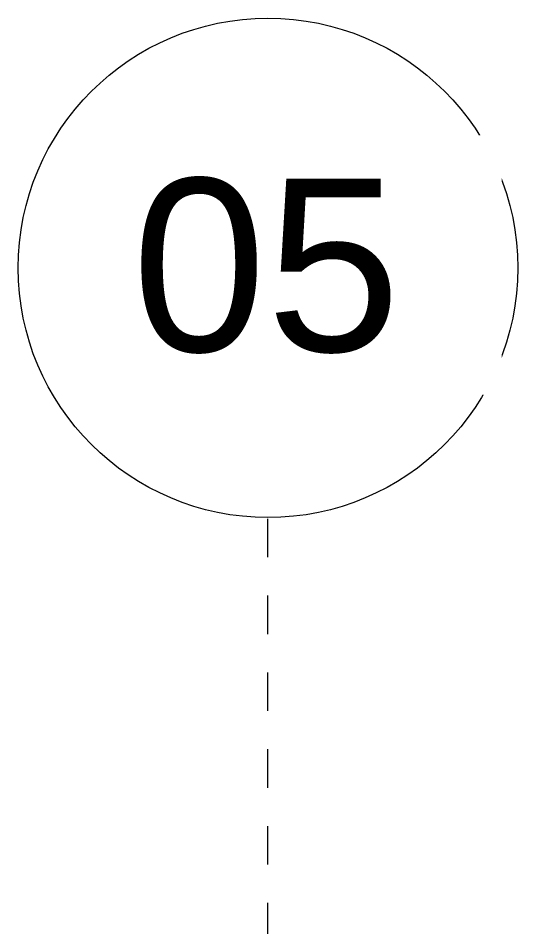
# Model space of a CAD drawing. Header units: metres. Extents: x 63 to 378, y -27 to 78.
# Drawn here: x 139.238 to 140.538, y 37.082 to 39.447 of the extents above; entities that cross this region are included whole.
import ezdxf

# ---------------------------------------------------------------- set-up
doc = ezdxf.new("R2010")
doc.units = ezdxf.units.M
doc.linetypes.add('Grid Line', pattern=[0.022225, 0.0127, -0.003175, 0.003175, -0.003175])
doc.layers.add('S-GRID', color=7, linetype='Continuous', lineweight=9)
doc.layers.add('S-GRID-IDEN', color=7, linetype='Continuous', lineweight=9)
doc.styles.add('Arial_2', font='arial.ttf', dxfattribs={"height": 0.45})

# ---------------------------------------------------------------- blocks, each defined once
blk = doc.blocks.new('Grid - M_Grid Head - Circle-24584-SEC 11')
at = {"layer": 'S-GRID-IDEN'}
blk.add_circle((-2.2486, 38.7974), 0.65, dxfattribs=at)

msp = doc.modelspace()

# ---------------------------------------------------------------- linework, layer by layer
at = {"layer": 'S-GRID', "linetype": 'Grid Line'}
msp.add_line((139.888, 33.2444), (139.888, 38.1474), dxfattribs=at)

# ---------------------------------------------------------------- block references
at = {"layer": 'S-GRID-IDEN'}
msp.add_blockref('Grid - M_Grid Head - Circle-24584-SEC 11', (142.1366, 0), dxfattribs=at)

# ---------------------------------------------------------------- next in the draw order: texts
at = {"layer": 'S-GRID-IDEN', "insert": (139.5339, 39.0299), "char_height": 0.45, "width": 0.849789, "attachment_point": 1, "style": 'Arial_2', "bg_fill": 3, "box_fill_scale": 1.25, "bg_fill_color": 256, "bg_fill_true_color": 13158600, "bg_fill_transparency": 0}
msp.add_mtext('05', dxfattribs=at)

doc.saveas('drawing.dxf')
